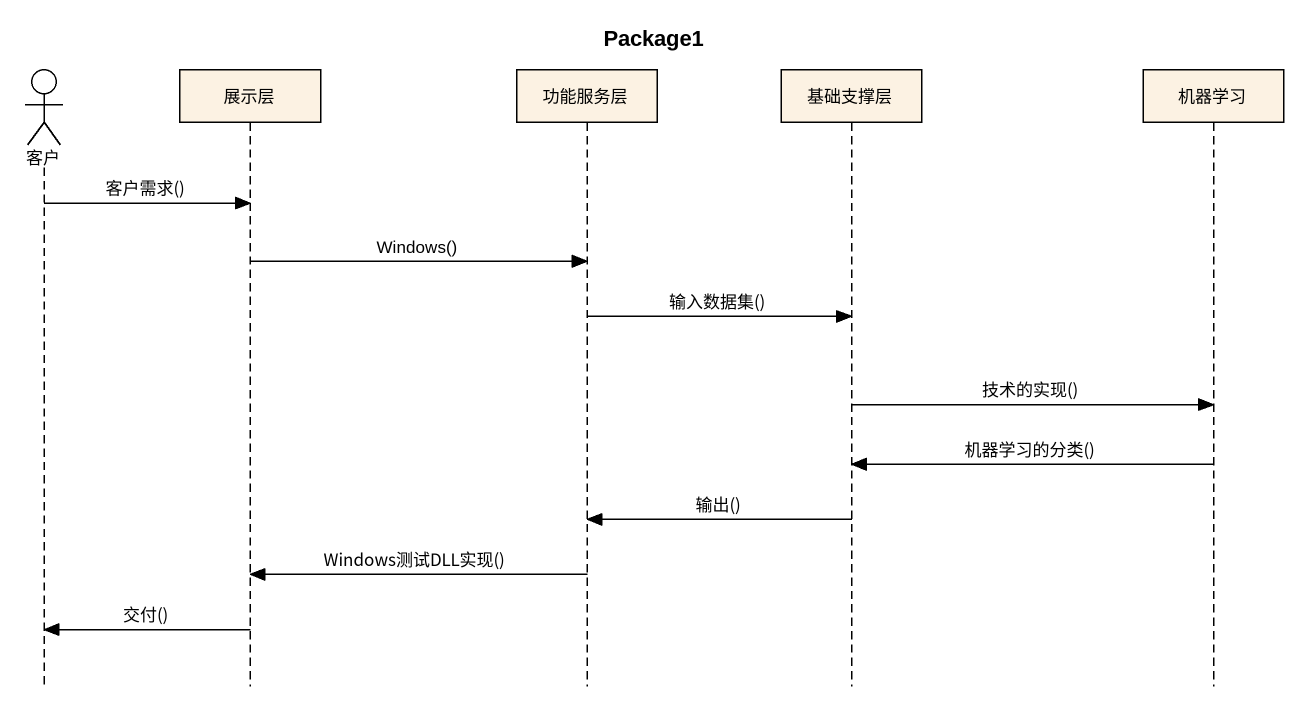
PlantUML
@startuml
title Package1
hide footbox
actor 客户
participant 展示层
participant 功能服务层
participant 基础支撑层
participant 机器学习

客户 -> 展示层 : 客户需求()
展示层 -> 功能服务层 : Windows()
功能服务层 -> 基础支撑层 : 输入数据集()
基础支撑层 -> 机器学习 : 技术的实现()
机器学习 -> 基础支撑层 : 机器学习的分类()
基础支撑层 -> 功能服务层 : 输出()
功能服务层 -> 展示层 : Windows测试DLL实现()
展示层 -> 客户 : 交付()
@enduml
